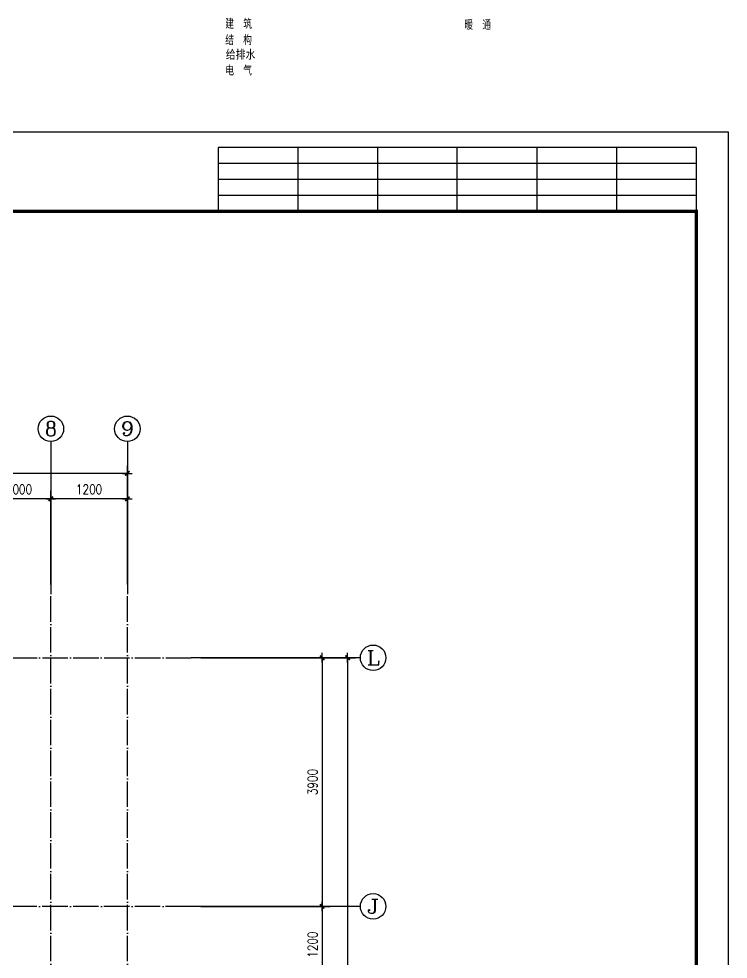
# Model space of a CAD drawing. Extents: x 12400 to 217743, y 90685 to 209848.
# Drawn here: x 128795 to 139924, y 120044 to 134796 of the extents above; entities that cross this region are included whole.
import ezdxf
from ezdxf.enums import TextEntityAlignment as Align

# ---------------------------------------------------------------- set-up
doc = ezdxf.new("R2010")
doc.units = 0
doc.header["$LTSCALE"] = 200
doc.linetypes.add('DOTE', pattern=[2.42, 2, -0.2, 0.02, -0.2])
doc.layers.get('0').update_dxf_attribs({"linetype": 'CONTINUOUS'})
doc.layers.get('DEFPOINTS').update_dxf_attribs({"linetype": 'CONTINUOUS'})
for name, color, linetype in [('AXIS', 3, 'CONTINUOUS'), ('AXIS_TEXT', 7, 'CONTINUOUS'), ('DOTE', 1, 'DOTE'), ('PUB_TITLE', 143, 'CONTINUOUS')]:
    doc.layers.add(name, color=color, linetype=linetype)
doc.styles.add('$', font='romans.shx', dxfattribs={"width": 0.7, "bigfont": 'china.shx'})
doc.styles.add('COMPLEX', font='COMPLEX')
doc.styles.add('DIM_FONT', font='SIMPLEX', dxfattribs={"width": 0.8})
doc.dimstyles.new('DIMN50', dxfattribs={"dimscale": 0.5, "dimtxt": 300, "dimasz": 1, "dimexe": 250, "dimexo": 300, "dimgap": 150, "dimtad": 1, "dimdec": 0, "dimzin": 0, "dimdsep": 46, "dimtxsty": 'DIM_FONT', "dimblk": '_DIMX', "dimblk1": 'DOTSMALL', "dimblk2": 'DOTSMALL', "dimcen": 2.5, "dimclrt": 7, "dimadec": 0, "dimazin": 0, "dimtfac": 1, "dimtdec": 0, "dimtix": 1, "dimtmove": 2, "dimatfit": 3, "dimldrblk": '_DIMX', "dimfxl": 0, "dimtolj": 1, "dimtzin": 0, "dimarcsym": 0})

# ---------------------------------------------------------------- blocks, each defined once
blk = doc.blocks.new('_DIMX')
blk.add_line((-150, 0), (150, 0))
at = {"const_width": 50}
blk.add_lwpolyline([(-70, -70), (70, 70)], dxfattribs=at)
blk = doc.blocks.new('*D1413')
at = {"layer": 'AXIS', "color": 0, "lineweight": -2}
for p, q in [((131648, 124773), (133679, 124773)), ((133554, 124772), (133554, 120873)), ((131648, 120873), (133679, 120873))]:
    blk.add_line(p, q, dxfattribs=at)
at = {"layer": 'DEFPOINTS', "color": 0}
for p in [(131498, 124773), (131498, 120873), (133554, 120873)]:
    blk.add_point(p, dxfattribs=at)
at = {"layer": 'AXIS', "color": 0, "lineweight": -2, "xscale": 0.5, "yscale": 0.5, "zscale": 0.5}
for p, rotation in [((133554, 124773), 90), ((133554, 120873), 270)]:
    blk.add_blockref('_DIMX', p, dxfattribs=dict(at, rotation=rotation))
at = {"layer": 'AXIS', "color": 7, "insert": (133404, 122823), "char_height": 150, "attachment_point": 5, "rotation": 90, "style": 'DIM_FONT'}
blk.add_mtext('\\A1;3900', dxfattribs=at)
blk = doc.blocks.new('_DOTSMALL')
at = {"color": 0, "linetype": 'ByBlock', "const_width": 0.5}
blk.add_lwpolyline([(-0.0625, 0, 1), (0.0625, 0, 1)], format="xyb", close=True, dxfattribs=at)
blk = doc.blocks.new('*D1414')
at = {"layer": 'AXIS', "color": 0, "lineweight": -2}
for p, q in [((131648, 120873), (133679, 120873)), ((133554, 120872), (133554, 119673)), ((131648, 119673), (133679, 119673))]:
    blk.add_line(p, q, dxfattribs=at)
at = {"layer": 'DEFPOINTS', "color": 0}
for p in [(131498, 120873), (131498, 119673), (133554, 119673)]:
    blk.add_point(p, dxfattribs=at)
at = {"layer": 'AXIS', "color": 0, "lineweight": -2, "xscale": 0.5, "yscale": 0.5, "zscale": 0.5}
for p, rotation in [((133554, 120873), 90), ((133554, 119673), 270)]:
    blk.add_blockref('_DIMX', p, dxfattribs=dict(at, rotation=rotation))
at = {"layer": 'AXIS', "color": 7, "insert": (133404, 120273), "char_height": 150, "attachment_point": 5, "rotation": 90, "style": 'DIM_FONT'}
blk.add_mtext('\\A1;1200', dxfattribs=at)
blk = doc.blocks.new('*D1417')
at = {"layer": 'AXIS', "color": 0, "lineweight": -2}
for p, q in [((131648, 124773), (134079, 124773)), ((133954, 124772), (133954, 104073)), ((131648, 104073), (134079, 104073))]:
    blk.add_line(p, q, dxfattribs=at)
at = {"layer": 'DEFPOINTS', "color": 0}
for p in [(131498, 124773), (131498, 104073), (133954, 104073)]:
    blk.add_point(p, dxfattribs=at)
at = {"layer": 'AXIS', "color": 0, "lineweight": -2, "xscale": 0.5, "yscale": 0.5, "zscale": 0.5}
for p, rotation in [((133954, 124773), 90), ((133954, 104073), 270)]:
    blk.add_blockref('_DIMX', p, dxfattribs=dict(at, rotation=rotation))
at = {"layer": 'AXIS', "color": 7, "insert": (133804, 114423), "char_height": 150, "attachment_point": 5, "rotation": 90, "style": 'DIM_FONT'}
blk.add_mtext('\\A1;20700', dxfattribs=at)
blk = doc.blocks.new('_AXISO')
blk.add_circle((0, 0), 0.5)
at = {"layer": 'AXIS_TEXT', "style": 'COMPLEX', "width": 1.041667}
blk.add_attdef('A', text='', height=0.56, dxfattribs=at).set_placement((-0.25, -0.28), (0.25, -0.28), align=Align.FIT)
blk = doc.blocks.new('*D1418')
at = {"layer": 'AXIS', "color": 0, "lineweight": -2}
for p, q in [((129298, 125923), (129298, 127390)), ((130498, 125923), (130498, 127390)), ((130497, 127265), (129298, 127265))]:
    blk.add_line(p, q, dxfattribs=at)
at = {"layer": 'DEFPOINTS', "color": 0}
for p in [(129298, 127265), (129298, 125773), (130498, 125773)]:
    blk.add_point(p, dxfattribs=at)
at = {"layer": 'AXIS', "color": 0, "lineweight": -2, "xscale": 0.5, "yscale": 0.5, "zscale": 0.5, "rotation": 180}
blk.add_blockref('_DIMX', (129298, 127265), dxfattribs=at)
at = {"layer": 'AXIS', "color": 0, "lineweight": -2, "xscale": 0.5, "yscale": 0.5, "zscale": 0.5}
blk.add_blockref('_DIMX', (130498, 127265), dxfattribs=at)
at = {"layer": 'AXIS', "color": 7, "insert": (129898, 127415), "char_height": 150, "attachment_point": 5, "style": 'DIM_FONT'}
blk.add_mtext('\\A1;1200', dxfattribs=at)
blk = doc.blocks.new('*D1419')
at = {"layer": 'AXIS', "color": 0, "lineweight": -2}
for p, q in [((128298, 125923), (128298, 127390)), ((129298, 125923), (129298, 127390)), ((129297, 127265), (128298, 127265))]:
    blk.add_line(p, q, dxfattribs=at)
at = {"layer": 'DEFPOINTS', "color": 0}
for p in [(128298, 127265), (128298, 125773), (129298, 125773)]:
    blk.add_point(p, dxfattribs=at)
at = {"layer": 'AXIS', "color": 0, "lineweight": -2, "xscale": 0.5, "yscale": 0.5, "zscale": 0.5, "rotation": 180}
blk.add_blockref('_DIMX', (128298, 127265), dxfattribs=at)
at = {"layer": 'AXIS', "color": 0, "lineweight": -2, "xscale": 0.5, "yscale": 0.5, "zscale": 0.5}
blk.add_blockref('_DIMX', (129298, 127265), dxfattribs=at)
at = {"layer": 'AXIS', "color": 7, "insert": (128798, 127415), "char_height": 150, "attachment_point": 5, "style": 'DIM_FONT'}
blk.add_mtext('\\A1;1000', dxfattribs=at)
blk = doc.blocks.new('*D1423')
at = {"layer": 'AXIS', "color": 0, "lineweight": -2}
for p, q in [((117598, 125923), (117598, 127790)), ((130498, 125923), (130498, 127790)), ((130497, 127665), (117598, 127665))]:
    blk.add_line(p, q, dxfattribs=at)
at = {"layer": 'DEFPOINTS', "color": 0}
for p in [(117598, 127665), (117598, 125773), (130498, 125773)]:
    blk.add_point(p, dxfattribs=at)
at = {"layer": 'AXIS', "color": 0, "lineweight": -2, "xscale": 0.5, "yscale": 0.5, "zscale": 0.5, "rotation": 180}
blk.add_blockref('_DIMX', (117598, 127665), dxfattribs=at)
at = {"layer": 'AXIS', "color": 0, "lineweight": -2, "xscale": 0.5, "yscale": 0.5, "zscale": 0.5}
blk.add_blockref('_DIMX', (130498, 127665), dxfattribs=at)
at = {"layer": 'AXIS', "color": 7, "insert": (124232, 127815), "char_height": 150, "attachment_point": 5, "style": 'DIM_FONT'}
blk.add_mtext('\\A1;12900', dxfattribs=at)

msp = doc.modelspace()

# ---------------------------------------------------------------- linework, layer by layer
at = {"layer": 'AXIS'}
for p, q in [((129297.795, 128165.086), (129297.795, 125772.868)), ((130497.795, 128165.086), (130497.795, 125772.868)), ((134153.502, 124772.868), (131497.795, 124772.868)), ((134153.502, 120872.868), (131497.795, 120872.868))]:
    msp.add_line(p, q, dxfattribs=at)
at = {"layer": 'DOTE'}
for p, q in [((129297.795, 103072.868), (129297.795, 125772.868)), ((130497.795, 103072.868), (130497.795, 125772.868)), ((116581.355, 124772.868), (131497.795, 124772.868)), ((131497.795, 120872.868), (116581.355, 120872.868))]:
    msp.add_line(p, q, dxfattribs=at)
at = {"layer": 'PUB_TITLE'}
for p, q in [((139424.074, 132775.193), (131924.074, 132775.193)), ((131924.074, 132775.193), (131924.074, 131775.193)), ((133174.074, 132775.193), (133174.074, 131775.193)), ((134424.074, 132775.193), (134424.074, 131775.193)), ((135674.074, 131775.193), (135674.074, 132775.193)), ((136924.074, 132775.193), (136924.074, 131775.193)), ((138174.074, 132775.193), (138174.074, 131775.193)), ((139424.074, 132775.193), (139424.074, 131775.193)), ((139424.074, 132525.193), (131924.074, 132525.193)), ((139424.074, 132275.193), (131924.074, 132275.193)), ((139424.074, 132025.193), (131924.074, 132025.193)), ((139424.074, 131775.193), (131924.074, 131775.193))]:
    msp.add_line(p, q, dxfattribs=at)
msp.add_lwpolyline([(110224.074, 90975.193), (110224.074, 133025.193), (139924.074, 133025.193), (139924.074, 90975.193)], close=True, dxfattribs=at)
at = {"layer": 'PUB_TITLE', "const_width": 50}
msp.add_lwpolyline([(110724.074, 91475.193), (139424.074, 91475.193), (139424.074, 131775.193), (110724.074, 131775.193)], close=True, dxfattribs=at)

# ---------------------------------------------------------------- block references
at = {"layer": 'AXIS'}
ref = msp.add_blockref('_AXISO', (129297.795, 128365.086), dxfattribs=dict(at, xscale=400, yscale=400, zscale=400))
ref.add_attrib('A', '8', dxfattribs={"layer": 'AXIS_TEXT', "height": 224, "style": 'COMPLEX', "width": 1.339286}).set_placement((129197.795, 128253.086), (129397.795, 128253.086), align=Align.FIT)
ref = msp.add_blockref('_AXISO', (130497.795, 128365.086), dxfattribs=dict(at, xscale=400, yscale=400, zscale=400))
ref.add_attrib('A', '9', dxfattribs={"layer": 'AXIS_TEXT', "height": 224, "style": 'COMPLEX', "width": 1.339286}).set_placement((130397.795, 128253.086), (130597.795, 128253.086), align=Align.FIT)
ref = msp.add_blockref('_AXISO', (134353.502, 124772.868), dxfattribs=dict(at, xscale=400, yscale=400, zscale=400))
ref.add_attrib('A', 'L', dxfattribs={"layer": 'AXIS_TEXT', "height": 224, "style": 'COMPLEX', "width": 1.25}).set_placement((134253.502, 124660.868), (134453.502, 124660.868), align=Align.FIT)
ref = msp.add_blockref('_AXISO', (134353.502, 120872.868), dxfattribs=dict(at, xscale=400, yscale=400, zscale=400))
ref.add_attrib('A', 'J', dxfattribs={"layer": 'AXIS_TEXT', "height": 224, "style": 'COMPLEX', "width": 1.704545}).set_placement((134253.502, 120760.868), (134453.502, 120760.868), align=Align.FIT)

# ---------------------------------------------------------------- texts
at = {"layer": 'PUB_TITLE', "style": '$'}
for s, width, p in [('建  筑', 0.75, (132034.578, 134640.594)), ('暖  通', 0.75, (135785.278, 134624.888)), ('结  构', 0.75, (132034.578, 134384.533)), ('给排水', 0.85, (132042.495, 134154.723)), ('电  气', 0.75, (132034.578, 133907.536))]:
    msp.add_text(s, height=140, dxfattribs=dict(at, width=width)).set_placement(p)

# ---------------------------------------------------------------- dimensions: what is measured, and where the dimension line sits
at = {"layer": 'AXIS'}
dim = msp.add_linear_dim(base=(117597.795, 127665.086), p1=(130497.795, 125772.868), p2=(117597.795, 125772.868), angle=180, dimstyle='DIMN50', dxfattribs=at)
dim.commit()
dim.dimension.update_dxf_attribs({"geometry": '*D1423', "text_midpoint": (124231.9, 127815.086), "dimtype": 161})
dim = msp.add_linear_dim(base=(128297.795, 127265.086), p1=(129297.795, 125772.868), p2=(128297.795, 125772.868), dimstyle='DIMN50', dxfattribs=at)
dim.commit()
dim.dimension.update_dxf_attribs({"geometry": '*D1419', "text_midpoint": (128797.795, 127415.086)})
for p1, p2, distance, picture, middle in [((130497.795, 125772.868), (129297.795, 125772.868), -1492.219, '*D1418', (129897.795, 127415.086)), ((131497.795, 124772.868), (131497.795, 104072.868), 2455.707, '*D1417', (133803.502, 114422.868))]:
    dim = msp.add_aligned_dim(p1=p1, p2=p2, distance=distance, dimstyle='DIMN50', dxfattribs=at)
    dim.commit()
    dim.dimension.update_dxf_attribs({"geometry": picture, "text_midpoint": middle})
for base, p1, p2, picture, middle in [((133553.502, 120872.868), (131497.795, 124772.868), (131497.795, 120872.868), '*D1413', (133403.502, 122822.868)), ((133553.502, 119672.868), (131497.795, 120872.868), (131497.795, 119672.868), '*D1414', (133403.502, 120272.868))]:
    dim = msp.add_linear_dim(base=base, p1=p1, p2=p2, angle=90, dimstyle='DIMN50', dxfattribs=at)
    dim.commit()
    dim.dimension.update_dxf_attribs({"geometry": picture, "text_midpoint": middle})

doc.saveas('drawing.dxf')
